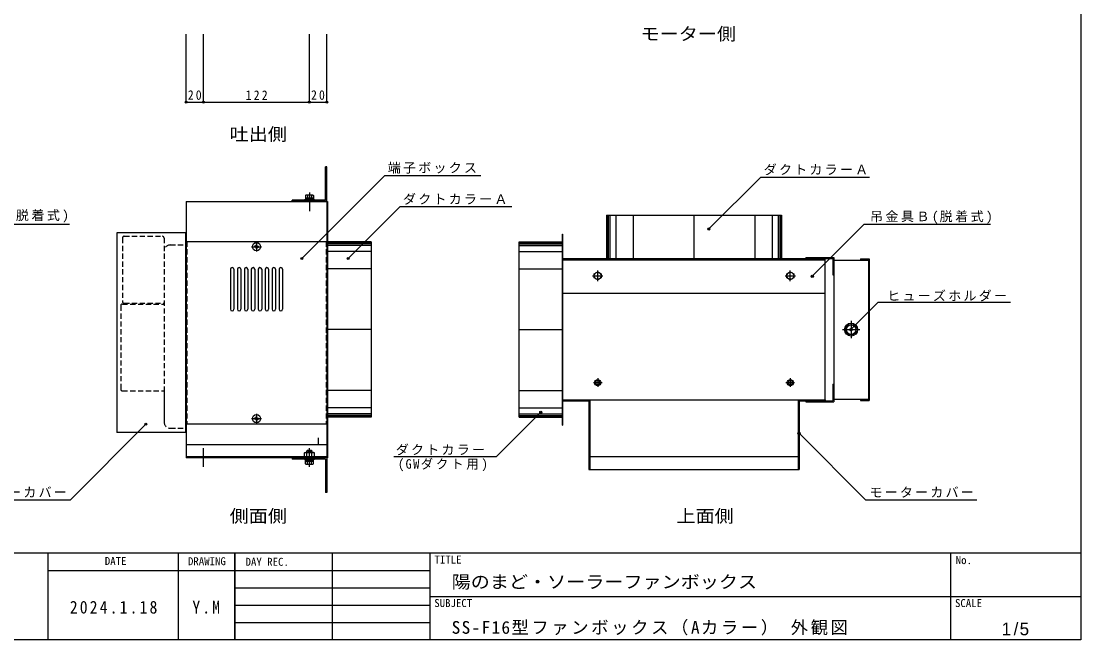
# Model space of a CAD drawing. Units: millimetres, scale not verified. Extents: x -1999 to 2121, y -738 to 667.
# Drawn here: x -1201 to 21, y -738 to -26 of the extents above; entities that cross this region are included whole.
import ezdxf
from ezdxf.enums import TextEntityAlignment as Align

# ---------------------------------------------------------------- set-up
doc = ezdxf.new("R2010")
doc.units = ezdxf.units.MM
doc.header["$LTSCALE"] = 5
doc.header["$PDMODE"] = 32
doc.header["$PDSIZE"] = 2.5
for name, pattern in [('CHAIN1', [8, 5, -1, 1, -1]), ('CHAIN2', [12, 9, -1, 1, -1]), ('DASHED1', [1.8, 1.2, -0.6])]:
    doc.linetypes.add(name, pattern=pattern)
doc.layers.add('0-0', color=7, linetype='Continuous')
doc.layers.add('F-0', color=2, linetype='Continuous')
doc.styles.add('１・５', font='')
doc.styles.add('ＭＳ ゴシック', font='')
doc.styles.get('１・５').set_extended_font_data('１・５')
doc.styles.get('ＭＳ ゴシック').set_extended_font_data('MS Gothic')

msp = doc.modelspace()

# ---------------------------------------------------------------- linework, layer by layer
at = {"layer": '0-0', "color": 4}
for p, q in [((-1010.368, -118.786), (-1010.368, -40.6)), ((-990.368, -118.786), (-990.368, -40.6)), ((-868.368, -118.786), (-868.368, -40.6)), ((-848.368, -118.786), (-848.368, -40.6)), ((-1010.368, -118.786), (-990.368, -118.786)), ((-990.368, -118.786), (-868.368, -118.786)), ((-868.368, -118.786), (-848.368, -118.786)), ((-877.123, -298.926), (-781.451, -203.254)), ((-781.451, -203.254), (-670.759, -203.254)), ((-408.058, -264.932), (-348.235, -205.108)), ((-348.235, -205.108), (-223.131, -205.108)), ((-873.368, -230.748), (-863.368, -230.748)), ((-873.368, -231.748), (-873.368, -230.748)), ((-863.368, -231.748), (-873.368, -231.748)), ((-872.368, -225.948), (-872.987, -226.305)), ((-872.987, -226.305), (-872.987, -229.448)), ((-863.749, -229.448), (-872.987, -229.448)), ((-863.768, -229.448), (-872.968, -229.448)), ((-872.968, -229.448), (-872.968, -230.748)), ((-863.768, -230.748), (-872.968, -230.748)), ((-864.368, -225.948), (-872.368, -225.948)), ((-870.678, -226.305), (-870.678, -229.448)), ((-869.618, -230.248), (-869.618, -230.248)), ((-868.742, -229.448), (-868.394, -230.748)), ((-868.368, -230.248), (-868.368, -230.248)), ((-868.342, -229.448), (-867.994, -230.748)), ((-866.059, -226.305), (-866.059, -229.448)), ((-864.368, -225.948), (-863.749, -226.305)), ((-863.768, -229.448), (-863.768, -230.748)), ((-863.749, -226.305), (-863.749, -229.448)), ((-863.368, -230.748), (-863.368, -231.748)), ((-823.748, -298.926), (-763.924, -239.103)), ((-763.924, -239.103), (-635.073, -239.103)), ((-1290.339, -259.568), (-1144.719, -259.568)), ((-930.472, -284.842), (-931.591, -284.858)), ((-930.472, -285.854), (-931.591, -285.837)), ((-930.472, -284.842), (-930.066, -284.653)), ((-930.472, -285.854), (-930.066, -286.042)), ((-929.878, -284.248), (-930.066, -284.653)), ((-929.878, -286.448), (-930.066, -286.042)), ((-929.878, -284.248), (-929.861, -283.129)), ((-929.878, -286.448), (-929.861, -287.567)), ((-928.866, -284.248), (-928.882, -283.129)), ((-928.866, -286.448), (-928.882, -287.567)), ((-928.866, -284.248), (-928.677, -284.653)), ((-928.866, -286.448), (-928.677, -286.042)), ((-928.272, -284.842), (-928.677, -284.653)), ((-928.272, -285.854), (-928.677, -286.042)), ((-928.272, -284.842), (-927.152, -284.858)), ((-928.272, -285.854), (-927.152, -285.837)), ((-212.84, -349.296), (-244.405, -380.861)), ((-212.84, -349.296), (-60.678, -349.296)), ((-601.799, -476.011), (-652.911, -527.123)), ((-930.472, -482.842), (-931.591, -482.858)), ((-930.472, -483.854), (-931.591, -483.837)), ((-930.472, -482.842), (-930.066, -482.653)), ((-930.472, -483.854), (-930.066, -484.042)), ((-929.878, -482.248), (-930.066, -482.653)), ((-929.878, -484.448), (-930.066, -484.042)), ((-929.878, -482.248), (-929.861, -481.129)), ((-929.878, -484.448), (-929.861, -485.567)), ((-928.866, -482.248), (-928.882, -481.129)), ((-928.866, -484.448), (-928.882, -485.567)), ((-928.866, -482.248), (-928.677, -482.653)), ((-928.866, -484.448), (-928.677, -484.042)), ((-928.272, -482.842), (-928.677, -482.653)), ((-928.272, -483.854), (-928.677, -484.042)), ((-928.272, -482.842), (-927.152, -482.858)), ((-928.272, -483.854), (-927.152, -483.837)), ((-1056.853, -489.777), (-1143.817, -576.741)), ((-304.216, -500.209), (-227.684, -576.741)), ((-873.268, -522.348), (-863.468, -522.348)), ((-870.827, -520.248), (-871.368, -520.789)), ((-865.368, -520.789), (-871.368, -520.789)), ((-871.368, -522.348), (-871.368, -520.789)), ((-871.255, -527.348), (-871.255, -522.852)), ((-865.91, -520.248), (-870.827, -520.248)), ((-870.827, -522.348), (-870.827, -520.248)), ((-868.368, -520.248), (-868.368, -520.248)), ((-867.118, -520.248), (-867.118, -520.248)), ((-865.368, -520.789), (-865.91, -520.248)), ((-865.91, -522.348), (-865.91, -520.248)), ((-865.481, -527.348), (-865.481, -522.852)), ((-865.368, -522.348), (-865.368, -520.789)), ((-874.142, -527.348), (-862.595, -527.348)), ((-873.368, -529.948), (-863.368, -529.948)), ((-873.368, -530.948), (-873.368, -529.948)), ((-863.368, -530.948), (-873.368, -530.948)), ((-872.987, -535.391), (-872.987, -532.248)), ((-872.987, -532.248), (-863.749, -532.248)), ((-872.368, -535.748), (-872.987, -535.391)), ((-872.968, -530.948), (-863.768, -530.948)), ((-872.968, -532.248), (-872.968, -530.948)), ((-872.968, -532.248), (-863.768, -532.248)), ((-872.368, -535.748), (-864.368, -535.748)), ((-870.678, -535.391), (-870.678, -532.248)), ((-868.394, -532.248), (-868.742, -530.948)), ((-868.368, -531.448), (-868.368, -531.448)), ((-867.994, -532.248), (-868.342, -530.948)), ((-867.118, -531.448), (-867.118, -531.448)), ((-866.059, -535.391), (-866.059, -532.248)), ((-864.368, -535.748), (-863.749, -535.391)), ((-863.768, -532.248), (-863.768, -530.948)), ((-863.749, -535.391), (-863.749, -532.248)), ((-863.368, -529.948), (-863.368, -530.948)), ((-770.959, -527.123), (-652.911, -527.123)), ((-1272.874, -576.741), (-1143.817, -576.741)), ((-227.684, -576.741), (-99.267, -576.741))]:
    msp.add_line(p, q, dxfattribs=at)
at = {"layer": '0-0'}
for p, q in [((-849.968, -231.748), (-849.968, -193.348)), ((-888.368, -233.348), (-888.368, -231.748)), ((-849.968, -231.748), (-888.368, -231.748)), ((-1010.368, -233.348), (-1010.368, -268.348)), ((-848.368, -233.348), (-888.368, -233.348)), ((-848.368, -233.348), (-848.368, -502.348)), ((-526.216, -248.848), (-526.216, -298.848)), ((-525.716, -248.848), (-525.716, -298.848)), ((-525.216, -248.848), (-525.216, -298.848)), ((-524.216, -248.848), (-524.216, -298.848)), ((-522.216, -248.848), (-522.216, -298.848)), ((-515.216, -248.848), (-515.216, -298.848)), ((-495.216, -248.848), (-495.216, -298.848)), ((-425.216, -248.848), (-425.216, -298.848)), ((-355.216, -248.848), (-355.216, -298.848)), ((-335.216, -248.848), (-335.216, -298.848)), ((-328.216, -248.848), (-328.216, -298.848)), ((-326.216, -248.848), (-326.216, -298.848)), ((-325.216, -248.848), (-325.216, -298.848)), ((-324.716, -248.848), (-324.716, -298.848)), ((-1010.368, -268.348), (-1010.368, -528.348)), ((-1011.368, -269.348), (-1011.368, -499.348)), ((-1010.618, -279.348), (-848.118, -279.348)), ((-1010.618, -279.348), (-1010.618, -489.348)), ((-848.118, -279.348), (-848.118, -489.348)), ((-797.368, -279.848), (-847.368, -279.848)), ((-797.368, -280.348), (-847.368, -280.348)), ((-626.716, -280.348), (-576.716, -280.348)), ((-576.716, -490.848), (-576.716, -270.848)), ((-576.716, -270.848), (-576.216, -270.848)), ((-797.368, -280.848), (-847.368, -280.848)), ((-797.368, -281.848), (-847.368, -281.848)), ((-797.368, -283.848), (-847.368, -283.848)), ((-797.368, -290.848), (-847.368, -290.848)), ((-626.716, -280.848), (-576.716, -280.848)), ((-626.716, -281.848), (-576.716, -281.848)), ((-626.716, -283.848), (-576.716, -283.848)), ((-626.716, -290.848), (-576.716, -290.848)), ((-576.216, -298.848), (-265.216, -298.848)), ((-576.216, -300.448), (-274.216, -300.448)), ((-296.216, -297.848), (-296.216, -298.848)), ((-296.216, -297.848), (-264.216, -297.848)), ((-274.216, -461.848), (-274.216, -298.848)), ((-264.216, -297.848), (-264.216, -463.848)), ((-264.216, -300.848), (-224.216, -300.848)), ((-233.216, -299.348), (-233.216, -300.348)), ((-233.216, -300.348), (-224.216, -300.348)), ((-224.216, -300.348), (-224.216, -461.348)), ((-959.368, -311.348), (-959.368, -357.348)), ((-955.368, -311.348), (-955.368, -357.348)), ((-951.368, -311.348), (-951.368, -357.348)), ((-947.368, -311.348), (-947.368, -357.348)), ((-943.368, -311.348), (-943.368, -357.348)), ((-939.368, -311.348), (-939.368, -357.348)), ((-935.368, -311.348), (-935.368, -357.348)), ((-931.368, -311.348), (-931.368, -357.348)), ((-927.368, -311.348), (-927.368, -357.348)), ((-923.368, -311.348), (-923.368, -357.348)), ((-919.368, -311.348), (-919.368, -357.348)), ((-915.368, -311.348), (-915.368, -357.348)), ((-911.368, -311.348), (-911.368, -357.348)), ((-907.368, -311.348), (-907.368, -357.348)), ((-903.368, -311.348), (-903.368, -357.348)), ((-899.368, -311.348), (-899.368, -357.348)), ((-797.368, -310.848), (-847.368, -310.848)), ((-626.716, -310.848), (-576.716, -310.848)), ((-540.216, -316.538), (-536.216, -314.229)), ((-540.216, -321.157), (-540.216, -316.538)), ((-318.216, -316.538), (-314.216, -314.229)), ((-318.216, -321.157), (-318.216, -316.538)), ((-536.216, -323.467), (-540.216, -321.157)), ((-532.216, -321.157), (-536.216, -323.467)), ((-314.216, -323.467), (-318.216, -321.157)), ((-310.216, -321.157), (-314.216, -323.467)), ((-576.216, -338.848), (-274.216, -338.848)), ((-797.368, -380.848), (-847.368, -380.848)), ((-797.368, -380.848), (-847.368, -380.848)), ((-626.716, -380.848), (-576.716, -380.848)), ((-626.716, -380.848), (-576.716, -380.848)), ((-797.368, -450.848), (-847.368, -450.848)), ((-626.716, -450.848), (-576.716, -450.848)), ((-265.216, -443.848), (-264.216, -443.848)), ((-265.216, -443.848), (-265.216, -462.848)), ((-576.216, -461.848), (-576.216, -462.848)), ((-576.216, -461.848), (-274.216, -461.848)), ((-576.216, -462.848), (-576.216, -461.848)), ((-545.216, -461.848), (-545.216, -541.848)), ((-305.216, -461.848), (-305.216, -541.848)), ((-304.216, -462.848), (-304.216, -541.848)), ((-304.216, -462.848), (-265.216, -462.848)), ((-274.216, -461.848), (-274.216, -462.848)), ((-274.216, -462.848), (-274.216, -461.848)), ((-264.216, -460.848), (-224.216, -460.848)), ((-233.216, -461.348), (-233.216, -462.348)), ((-233.216, -461.348), (-224.216, -461.348)), ((-233.216, -462.348), (-223.216, -462.348)), ((-797.368, -470.848), (-847.368, -470.848)), ((-626.716, -470.848), (-576.716, -470.848)), ((-797.368, -477.848), (-847.368, -477.848)), ((-797.368, -479.848), (-847.368, -479.848)), ((-797.368, -480.848), (-847.368, -480.848)), ((-797.368, -481.348), (-847.368, -481.348)), ((-626.716, -477.848), (-576.716, -477.848)), ((-626.716, -479.848), (-576.716, -479.848)), ((-626.716, -480.848), (-576.716, -480.848)), ((-626.716, -481.348), (-576.716, -481.348)), ((-626.716, -481.848), (-576.716, -481.848)), ((-1010.368, -499.348), (-1090.368, -499.348)), ((-1010.618, -489.348), (-848.118, -489.348)), ((-857.868, -513.098), (-857.868, -505.598)), ((-848.368, -502.348), (-848.368, -528.348)), ((-848.368, -513.348), (-1010.368, -513.348)), ((-848.368, -527.348), (-1010.368, -527.348)), ((-849.968, -529.948), (-888.368, -529.948)), ((-849.968, -529.948), (-849.968, -568.348)), ((-848.368, -528.348), (-848.368, -568.348)), ((-545.216, -526.848), (-305.216, -526.848)), ((-546.216, -541.848), (-304.216, -541.848)), ((-848.368, -568.348), (-849.968, -568.348))]:
    msp.add_line(p, q, dxfattribs=at)
at = {"layer": '0-0', "color": 4, "linetype": 'CHAIN1'}
for p, q in [((-868.368, -222.948), (-868.368, -244.448)), ((-929.372, -280.348), (-929.372, -290.348)), ((-929.368, -280.348), (-929.368, -290.348)), ((-934.372, -285.348), (-924.372, -285.348)), ((-934.368, -285.348), (-924.368, -285.348)), ((-536.216, -324.848), (-536.216, -312.848)), ((-314.216, -324.848), (-314.216, -312.848)), ((-542.216, -318.848), (-530.216, -318.848)), ((-320.216, -318.848), (-308.216, -318.848)), ((-244.216, -370.848), (-244.216, -390.848)), ((-254.216, -380.848), (-234.216, -380.848)), ((-536.216, -436.848), (-536.216, -446.848)), ((-314.216, -436.848), (-314.216, -446.848)), ((-541.216, -441.848), (-531.216, -441.848)), ((-319.216, -441.848), (-309.216, -441.848)), ((-934.372, -483.348), (-924.372, -483.348)), ((-934.368, -483.348), (-924.368, -483.348)), ((-929.372, -478.348), (-929.372, -488.348)), ((-929.368, -478.348), (-929.368, -488.348)), ((-990.368, -538.748), (-990.368, -517.248)), ((-868.368, -538.748), (-868.368, -517.248))]:
    msp.add_line(p, q, dxfattribs=at)
at = {"layer": '0-0', "linetype": 'DASHED1'}
for p, q in [((-1083.868, -275.348), (-1083.868, -348.348)), ((-1083.868, -275.348), (-1083.868, -348.348)), ((-1081.868, -273.348), (-1037.868, -273.348)), ((-1081.868, -273.348), (-1037.868, -273.348)), ((-1035.868, -275.348), (-1035.868, -487.348)), ((-1035.868, -275.348), (-1035.868, -290.348)), ((-1009.618, -279.348), (-1009.618, -489.348)), ((-849.118, -279.348), (-849.118, -489.348)), ((-1028.868, -283.348), (-1010.368, -283.348)), ((-1028.868, -283.348), (-1010.368, -283.348)), ((-1085.868, -353.348), (-1085.868, -449.348)), ((-1085.868, -353.348), (-1085.868, -449.348)), ((-1083.868, -351.348), (-1035.868, -351.348)), ((-1083.868, -351.348), (-1035.868, -351.348)), ((-1081.868, -350.348), (-1035.868, -350.348)), ((-1081.868, -350.348), (-1035.868, -350.348)), ((-1035.868, -350.348), (-1035.868, -351.348)), ((-1083.868, -451.348), (-1035.868, -451.348)), ((-1083.868, -451.348), (-1035.868, -451.348)), ((-1035.868, -451.348), (-1035.868, -487.348)), ((-1028.868, -494.348), (-1010.368, -494.348)), ((-1028.868, -494.348), (-1010.368, -494.348))]:
    msp.add_line(p, q, dxfattribs=at)
at = {"layer": '0-0', "color": 4, "linetype": 'CHAIN2'}
for p, q in [((-929.372, -279.698), (-929.372, -290.998)), ((-935.022, -285.348), (-923.722, -285.348)), ((-935.022, -483.348), (-923.722, -483.348)), ((-929.372, -477.698), (-929.372, -488.998))]:
    msp.add_line(p, q, dxfattribs=at)
at = {"layer": '0-0'}
for points in [[(-848.368, -233.348), (-848.368, -193.348), (-849.968, -193.348)], [(-1010.368, -233.348), (-847.368, -233.348), (-847.368, -528.348), (-1010.368, -528.348)], [(-526.216, -248.848), (-324.216, -248.848), (-324.216, -298.848)], [(-1010.368, -269.348), (-1090.368, -269.348), (-1090.368, -499.348)], [(-797.368, -279.848), (-797.368, -481.848), (-847.368, -481.848)], [(-626.716, -481.848), (-626.716, -279.848), (-576.716, -279.848)], [(-576.716, -490.848), (-576.216, -490.848), (-576.216, -270.848)], [(-265.216, -298.848), (-265.216, -317.848), (-264.216, -317.848)], [(-233.216, -299.348), (-223.216, -299.348), (-223.216, -462.348)], [(-536.216, -314.229), (-532.216, -316.538), (-532.216, -321.157)], [(-314.216, -314.229), (-310.216, -316.538), (-310.216, -321.157)], [(-576.216, -462.848), (-546.216, -462.848), (-546.216, -541.848)], [(-296.216, -462.848), (-296.216, -463.848), (-264.216, -463.848)], [(-848.368, -528.348), (-888.368, -528.348), (-888.368, -529.948)]]:
    msp.add_lwpolyline(points, dxfattribs=at)
at = {"layer": '0-0', "color": 4}
for points in [[(-288.876, -319.391), (-229.052, -259.568), (-83.432, -259.568)], [(-874.142, -527.348), (-874.142, -522.852), (-873.268, -522.348)], [(-862.595, -527.348), (-862.595, -522.852), (-863.468, -522.348)]]:
    msp.add_lwpolyline(points, dxfattribs=at)
for centre in [(-929.372, -285.348), (-929.372, -483.348)]:
    msp.add_circle(centre, 4.65, dxfattribs=at)
at = {"layer": '0-0'}
for centre, radius in [((-536.216, -318.848), 4), ((-314.216, -318.848), 4), ((-244.216, -380.848), 7.5), ((-244.216, -380.848), 6), ((-244.216, -380.848), 5.5), ((-536.216, -441.848), 3.5), ((-536.216, -441.848), 2.5), ((-314.216, -441.848), 3.5), ((-314.216, -441.848), 2.5)]:
    msp.add_circle(centre, radius, dxfattribs=at)
at = {"layer": '0-0', "color": 4}
for centre, radius, start, end in [((-871.832, -227.992), 2.045, 55.61577, 124.38425), ((-868.368, -233.591), 7.643, 72.41205, 107.58797), ((-864.904, -227.992), 2.045, 55.61577, 124.38425), ((-929.372, -285.348), 2.273, 167.56226, 192.43773), ((-929.372, -285.348), 2.273, 77.56226, 102.43773), ((-929.372, -285.348), 2.273, 257.56226, 282.43773), ((-929.372, -285.348), 2.273, 347.56226, 12.43773), ((-929.372, -483.348), 2.273, 167.56226, 192.43773), ((-929.372, -483.348), 2.273, 77.56226, 102.43773), ((-929.372, -483.348), 2.273, 257.56226, 282.43773), ((-929.372, -483.348), 2.273, 347.56226, 12.43773), ((-872.698, -524.961), 2.556, 55.61588, 124.38414), ((-868.368, -531.959), 9.553, 72.41211, 107.58791), ((-864.038, -524.961), 2.556, 55.61588, 124.38414), ((-871.832, -533.703), 2.045, 235.61577, 304.38425), ((-868.368, -528.105), 7.643, 252.41205, 287.58797), ((-864.904, -533.703), 2.045, 235.61577, 304.38425)]:
    msp.add_arc(centre, radius, start, end, dxfattribs=at)
at = {"layer": '0-0', "linetype": 'DASHED1'}
for centre, radius, start, end in [((-1081.868, -275.348), 2, 90, 180), ((-1081.868, -275.348), 2, 90, 180), ((-1037.868, -275.348), 2, 0, 90), ((-1037.868, -275.348), 2, 0, 90), ((-1028.868, -290.348), 7, 90, 180), ((-1028.868, -290.348), 7, 90, 180), ((-1083.868, -353.348), 2, 90, 180), ((-1083.868, -353.348), 2, 90, 180), ((-1081.868, -348.348), 2, 180, 270), ((-1081.868, -348.348), 2, 180, 270), ((-1083.868, -449.348), 2, 180, 270), ((-1083.868, -449.348), 2, 180, 270), ((-1028.868, -487.348), 7, 180, 270), ((-1028.868, -487.348), 7, 180, 270)]:
    msp.add_arc(centre, radius, start, end, dxfattribs=at)
at = {"layer": '0-0'}
for centre, start, end in [((-957.368, -311.348), 0, 180), ((-949.368, -311.348), 0, 180), ((-941.368, -311.348), 0, 180), ((-933.368, -311.348), 0, 180), ((-925.368, -311.348), 0, 180), ((-917.368, -311.348), 0, 180), ((-909.368, -311.348), 0, 180), ((-901.368, -311.348), 0, 180), ((-957.368, -357.348), 180, 0), ((-949.368, -357.348), 180, 0), ((-941.368, -357.348), 180, 0), ((-933.368, -357.348), 180, 0), ((-925.368, -357.348), 180, 0), ((-917.368, -357.348), 180, 0), ((-909.368, -357.348), 180, 0), ((-901.368, -357.348), 180, 0)]:
    msp.add_arc(centre, 2, start, end, dxfattribs=at)
at = {"layer": '0-0', "color": 5}
for p in [(-1010.368, -118.786), (-990.368, -118.786), (-868.368, -118.786), (-848.368, -118.786), (-408.058, -264.932), (-877.123, -298.926), (-823.748, -298.926), (-288.876, -319.391), (-244.405, -380.861), (-601.799, -476.011), (-1056.853, -489.777), (-304.216, -500.209)]:
    msp.add_point(p, dxfattribs=at)
at = {"layer": 'F-0', "color": 5}
for p, q in [((20.519, 666.911), (20.519, -738.089)), ((-1999.481, -638.089), (20.519, -638.089)), ((20.519, -738.089), (-1999.481, -738.089))]:
    msp.add_line(p, q, dxfattribs=at)
at = {"layer": 'F-0'}
for p, q in [((-1169.481, -738.089), (-1169.481, -638.089)), ((-1019.481, -638.089), (-1019.481, -738.089)), ((-954.481, -738.089), (-954.481, -638.089)), ((-729.481, -638.089), (-729.481, -738.089)), ((-129.481, -638.089), (-129.481, -738.089)), ((-1169.481, -658.089), (-954.481, -658.089)), ((-954.481, -658.089), (-729.481, -658.089)), ((-954.481, -678.089), (-729.481, -678.089)), ((-729.481, -688.089), (20.519, -688.089)), ((-954.481, -698.089), (-729.481, -698.089)), ((-954.481, -718.089), (-729.481, -718.089))]:
    msp.add_line(p, q, dxfattribs=at)
at = {"layer": 'F-0', "color": 7}
for p, q in [((-954.481, -638.089), (-954.481, -738.089)), ((-841.981, -638.089), (-841.981, -738.089))]:
    msp.add_line(p, q, dxfattribs=at)

# ---------------------------------------------------------------- texts
at = {"layer": '0-0', "style": 'ＭＳ ゴシック', "width": 1.1}
for s, p in [('モーター側', (-486.762, -51.93)), ('吐出側', (-960.26, -167.461)), ('側面側', (-960.26, -607.278)), ('上面側', (-445.407, -607.278))]:
    msp.add_text(s, height=14.66, dxfattribs=at).set_placement(p, align=Align.BOTTOM_LEFT)
at = {"layer": '0-0', "char_height": 11, "attachment_point": 7, "style": 'ＭＳ ゴシック'}
for s, insert in [('\\T1.36;\\W0.9;20', (-1008.493, -116.286)), ('\\T1.38;\\W0.9;122', (-941.868, -116.286)), ('\\T1.36;\\W0.9;20', (-866.493, -116.286)), ('\\T1.17;端子ボックス', (-778.083, -201.164)), ('\\T1.17;ダクトカラーＡ', (-344.867, -203.018)), ('\\T1.17;ダクトカラーＡ', (-760.556, -237.012)), ('\\T1.19;吊金具Ａ(脱着式)', (-1286.971, -257.477)), ('\\T1.19;吊金具Ｂ(脱着式)', (-222.463, -258.86)), ('\\T1.17;ヒューズホルダー', (-202.515, -348.354)), ('\\T1.17;ダクトカラー', (-768.874, -525.639)), ('\\T1.23;\\W0.95;(GWダクト用)', (-766.323, -543.955)), ('\\T1.17;モーターカバー', (-1268.277, -574.354)), ('\\T1.17;モーターカバー', (-223.086, -574.354))]:
    msp.add_mtext(s, dxfattribs=dict(at, insert=insert))
at = {"layer": 'F-0', "color": 4, "style": 'ＭＳ ゴシック'}
for s, p in [('DATE', (-1104.144, -654.653)), ('DRAWING', (-1008.325, -654.928)), ('DAY REC.', (-941.981, -655.589)), ('TITLE', (-724.22, -652.986)), ('No.', (-123.595, -653.671)), ('SUBJECT', (-724.481, -703.089)), ('SCALE', (-124.481, -703.089))]:
    msp.add_text(s, height=9.164, dxfattribs=at).set_placement(p, align=Align.BOTTOM_LEFT)
at = {"layer": 'F-0', "color": 7, "style": 'ＭＳ ゴシック', "width": 1.1}
msp.add_text('陽のまど・ソーラーファンボックス', height=14.66, dxfattribs=at).set_placement((-704.481, -683.089), align=Align.BOTTOM_LEFT)
at = {"layer": 'F-0', "color": 7, "char_height": 14.66, "attachment_point": 7}
for s, insert, style in [('\\T1.28;\\W0.9;2024.1.18', (-1144.481, -708.089), 'ＭＳ ゴシック'), ('\\T1.27;\\W0.9;Y.M', (-1003.231, -708.089), 'ＭＳ ゴシック'), ('\\T1.15;SS-F16型ファンボックス（Aカラー）\\~外観図', (-704.481, -733.089), 'ＭＳ ゴシック'), ('\\T1.27;1/5', (-70.731, -733.089), '１・５')]:
    msp.add_mtext(s, dxfattribs=dict(at, insert=insert, style=style))

doc.saveas('drawing.dxf')
